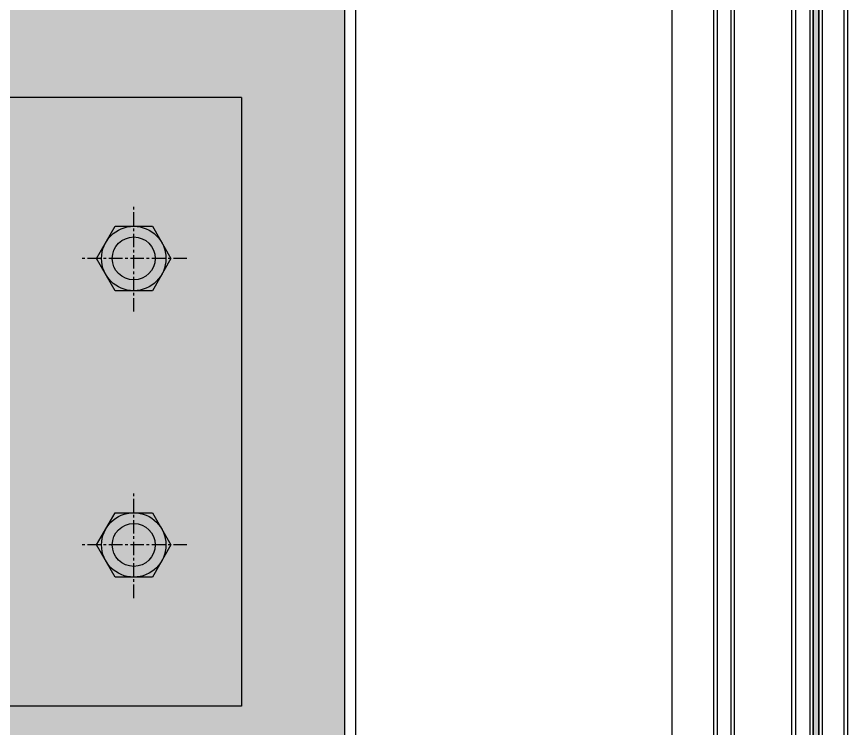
# Model space of a CAD drawing. Header units: millimetres. Extents: x 19684 to 58158, y -7929 to 13062.
# Drawn here: x 54845.2 to 55077.2, y 4500.1 to 4698.8 of the extents above; entities that cross this region are included whole.
import ezdxf

# ---------------------------------------------------------------- set-up
doc = ezdxf.new("R2010")
doc.units = ezdxf.units.MM
doc.linetypes.add('CENTER', pattern=[2, 1.25, -0.25, 0.25, -0.25])
for name, color, linetype in [('centre', 6, 'CENTER'), ('F-Alum', 4, 'Continuous'), ('F-Bolt', 32, 'Continuous'), ('F-Glass', 5, 'Continuous'), ('F_MISC', 8, 'Continuous'), ('INSUL', 173, 'Continuous'), ('TC', 4, 'Continuous')]:
    doc.layers.add(name, color=color, linetype=linetype)

# ---------------------------------------------------------------- blocks, each defined once
blk = doc.blocks.new('*U173')
at = {"layer": 'INSUL', "lineweight": 0}
h = blk.add_hatch(dxfattribs=at)
h.set_pattern_fill('岩棉', color=256, scale=99.99999999999997, style=0, pattern_type=2)
h.set_pattern_definition([(171.78891, (53.30000799999998, 199.0476189999999), (-673.201724156126, 100.0000024861342), [3.334188999999999, -696.8453999999997]), (146.908661, (56.22287299999998, 197.1428569999999), (-158.400404383208, 100.0000013838884), [3.488732999999999, -729.1451199999998]), (132.32733, (58.39144999999998, 194.761905), (-178.2004572863524, 199.9999991336095), [3.220505999999999, -673.0857999999997]), (114.796992, (59.71145299999998, 191.9047619999999), (-39.60010136608866, 99.99999941106624), [3.147327999999999, -327.32212]), (91.62022409999996, (59.80573899999999, 188.571429), (-19.80005000361191, 599.9999997105076), [3.334667, -696.9452999999999]), (82.82482490000001, (50.09428599999998, 111.428571), (138.6003494418545, 1099.99999703413), [77.75173799999997, -16250.113]), (97.17517500000001, (69.70576499999997, 111.428571), (-138.600352482837, 1099.999996651516), [77.75173799999997, -16250.113]), (88.37977579999999, (59.99431099999998, 188.571429), (19.80004305400807, 599.9999999021458), [3.334667, -696.9452999999999]), (65.203007, (60.08859699999998, 191.9047619999999), (39.60010129581893, 99.99999955872293), [3.147327999999999, -327.32212]), (47.67266910000001, (61.40860099999998, 194.761905), (178.2004567313951, 199.9999997012696), [3.220505999999999, -673.0857999999998]), (33.09133830000001, (63.57717799999998, 197.1428569999999), (158.4004028750618, 100.0000036376688), [3.488732999999999, -729.1451199999998]), (8.211089519999998, (66.50004199999998, 199.0476189999999), (673.2017245654225, 99.99999981557863), [3.334188999999999, -696.8453999999997]), (87.16616460000002, (49.99999999999999, 109.52381), (19.80004178584671, 300.0000003017781), [1.907093999999999, -398.5826499999998]), (103.901385, (50.47142999999998, 107.619048), (-79.2002026466053, 299.999999628344), [1.962234, -410.1069899999999]), (111.603615, (51.22571699999999, 105.714286), (-19.80005052895802, 99.99999996627344), [2.048674999999999, -105.5067399999999]), (122.761347, (52.45143499999999, 103.809524), (-59.40015357165493, 99.99999895630114), [2.265060999999999, -473.3977299999999]), (138.290552, (54.05429599999999, 102.380952), (-118.8003028617563, 100.0000020556397), [2.147087, -448.74108]), (152.003514, (55.84572899999998, 101.428571), (-178.2004575064848, 99.99999862560195), [2.028856999999999, -424.03119]), (166.477202, (57.82573399999998, 100.952381), (-396.0010138359245, 100.0000032088846), [2.036461999999999, -425.6205499999999]), (167.070755, (59.90002499999999, 100.47619), (-415.8010658158153, 99.99999981188664), [2.128248, -444.8038799999999]), (12.9292444, (59.90002499999999, 100.47619), (415.8010659680222, 99.99999935621646), [2.128248, -444.8038799999999]), (13.5227975, (61.97431599999998, 100.952381), (396.0010147085891, 99.99999975312379), [2.036461999999999, -425.6205499999998]), (27.9964853, (63.95432099999999, 101.428571), (198.0005052749504, 100.0000036439554), [2.028856999999999, -424.03119]), (41.709447, (65.74575499999997, 102.380952), (118.8003019456718, 100.0000029682972), [2.147086999999999, -448.7410799999997]), (57.23865219999999, (67.34861599999998, 103.809524), (198.0005044485323, 300.0000016678518), [2.265060999999999, -473.3977299999999]), (68.396384, (68.57433299999998, 105.714286), (19.80005041478078, 100.0000003570638), [2.048674999999999, -105.50674]), (76.098615, (69.32862099999998, 107.619048), (19.80005075413857, 99.99999951570955), [1.962233999999999, -410.1069899999998]), (92.83383529999998, (69.80005099999998, 109.52381), (-19.80005025124201, 299.9999998913793), [1.907094, -398.5826499999999])])
h.paths.add_polyline_path([(0, 0), (1673.896708839847, 0), (1673.896708839847, 99.99999999999997), (0, 99.99999999999997)])
at = {"layer": 'INSUL'}
blk.add_lwpolyline([(0, 0), (1673.896708839847, 0), (1673.896708839847, 99.99999999999997), (0, 99.99999999999997)], close=True, dxfattribs=at)
blk = doc.blocks.new('*U175')
at = {"linetype": 'Continuous'}
blk.add_hatch(color=4, dxfattribs=at).paths.add_polyline_path([(0.2230624387959921, 17.52000000138151), (730.6102577797332, 17.52000008635049), (730.6102577797332, 16.0000000863489), (0.2230624387959637, 16.00000000137992)])
at = {"color": 4, "linetype": 'Continuous'}
blk.add_lwpolyline([(0.2230624387959921, 17.52000000138151), (730.6102577797332, 17.52000008635049), (730.6102577797332, 16.0000000863489), (0.2230624387959637, 16.00000000137992)], close=True, dxfattribs=at)
at = {"layer": 'F-Glass'}
for points in [[(730.6102577797334, 17.5200000863489), (0.2230624387959885, 17.52000000138151), (-0.7769375612040115, 18.52000000138151), (-0.7769375612040115, 24.52000000138151), (0.2230624387959885, 25.52000000138151), (730.6102577797334, 25.5200000863489)], [(730.6102577797332, 10.00000009500502), (0.2230624387957505, 10.00000001003763), (-0.7769375612042495, 11.00000001003763), (-0.7769375612042495, 15.00000000138152), (0.2230624387957505, 16.00000000138152), (730.6102577797332, 16.0000000863489)], [(730.6102577797332, -5.999999910182622), (0.2230624387957505, -5.999999995153189), (-0.7769375612042495, -6.999999995153189), (-0.7769375612042495, -10.82826643955912), (0.2230624387957505, -11.82826643955912), (730.6102577797332, -11.82826635458855)]]:
    blk.add_lwpolyline(points, dxfattribs=at)
at = {"layer": 'TC', "color": 9, "linetype": 'Continuous'}
for p, q in [((-0.7769375612040115, 24.52000000138151), (730.6102577797334, 24.5200000863489)), ((-0.7769375612040115, 18.52000000138151), (730.6102577797334, 18.5200000863489)), ((-0.7769375612042495, 15.00000000138152), (730.6102577797332, 15.0000000863489)), ((-0.7769375612042495, 11.00000001003763), (730.6102577797332, 11.00000009500502)), ((-0.7769375612042495, -6.999999995153189), (730.6102577797332, -6.999999910182622)), ((-0.7769375612042495, -10.82826643955912), (730.6102577797332, -10.82826635458855))]:
    blk.add_line(p, q, dxfattribs=at)
blk = doc.blocks.new('A$C5DA14876')
at = {"layer": 'centre', "ltscale": 3}
for p, q in [((250.7033676202409, -141.9801792220669), (250.7033676202409, -112.2932620535566)), ((265.5468262045179, -127.1367206378191), (235.8599090360221, -127.1367206378191)), ((250.7033676202409, -221.9801792220524), (250.7033676202409, -192.2932620535566)), ((265.5468262045179, -207.1367206378045), (235.8599090360221, -207.1367206378045))]:
    blk.add_line(p, q, dxfattribs=at)
at = {"layer": 'F-Alum', "ltscale": 30}
for p, q in [((280.8001458509243, -82.1367206378045), (118.81117265785, -82.1367206378045, -6.574803716489902e-07)), ((280.8001458509243, -82.1367206378045), (280.8001458509243, -252.1367206378045)), ((280.8001458509243, -252.1367206378045), (140, -252.1367206378045))]:
    blk.add_line(p, q, dxfattribs=at)
at = {"layer": 'F-Bolt', "ltscale": 250}
for points in [[(240.3110627748538, -127.1367206378191), (245.5072151975473, -118.1367206378191), (255.8995200429636, -118.1367206378191), (261.0956724656862, -127.1367206378191), (255.8995200429636, -136.1367206378191), (245.5072151975473, -136.1367206378191)], [(240.3110627748538, -207.1367206378045), (245.5072151975473, -198.1367206378045), (255.8995200429636, -198.1367206378045), (261.0956724656862, -207.1367206378045), (255.8995200429636, -216.1367206378045), (245.5072151975473, -216.1367206378045)]]:
    blk.add_lwpolyline(points, close=True, dxfattribs=at)
for centre, radius in [((250.7033676202409, -127.1367206378191), 9), ((250.7033676202409, -127.1367206378191), 6), ((250.7033676202409, -207.1367206378045), 9), ((250.7033676202409, -207.1367206378045), 6)]:
    blk.add_circle(centre, radius, dxfattribs=at)

msp = doc.modelspace()

# ---------------------------------------------------------------- linework, layer by layer
at = {"layer": 'F-Alum'}
msp.add_line((55028.20378660137, 4803.387914341579), (55028.20378660137, 4175.225036021427), dxfattribs=at)
for points in [[(54919.89551683885, 4797.383729056065), (54935.89552027619, 4797.38372895151, -0.4142135623762916), (54939.89552027619, 4793.383728951466), (54939.89551650625, 4169.526101524842)], [(54936.8955165066, 4169.526101524842), (54936.89552027578, 4793.383728951495, 0.4142135623752261), (54935.89552027578, 4794.38372895151), (54919.89551683885, 4794.383728860531), (54919.89551683885, 4797.383729056065)]]:
    msp.add_lwpolyline(points, format="xyb", dxfattribs=at)

# ---------------------------------------------------------------- block references
at = {"rotation": 270}
msp.add_blockref('*U175', (55051.72378660554, 4845.445299218884), dxfattribs=at)
msp.add_blockref('A$C5DA14876', (54627.24378660323, 4758.431976128835))
at = {"layer": 'F_MISC', "ltscale": 18000, "extrusion": (4.369445041063076e-07, -5.085390997736951e-15, -0.9999999999999046), "xscale": -1, "rotation": 270.000000666832}
msp.add_blockref('*U173', (-54936.89551407867, 3129.491205501661, 0.0240043749975852), dxfattribs=at)

doc.saveas('drawing.dxf')
